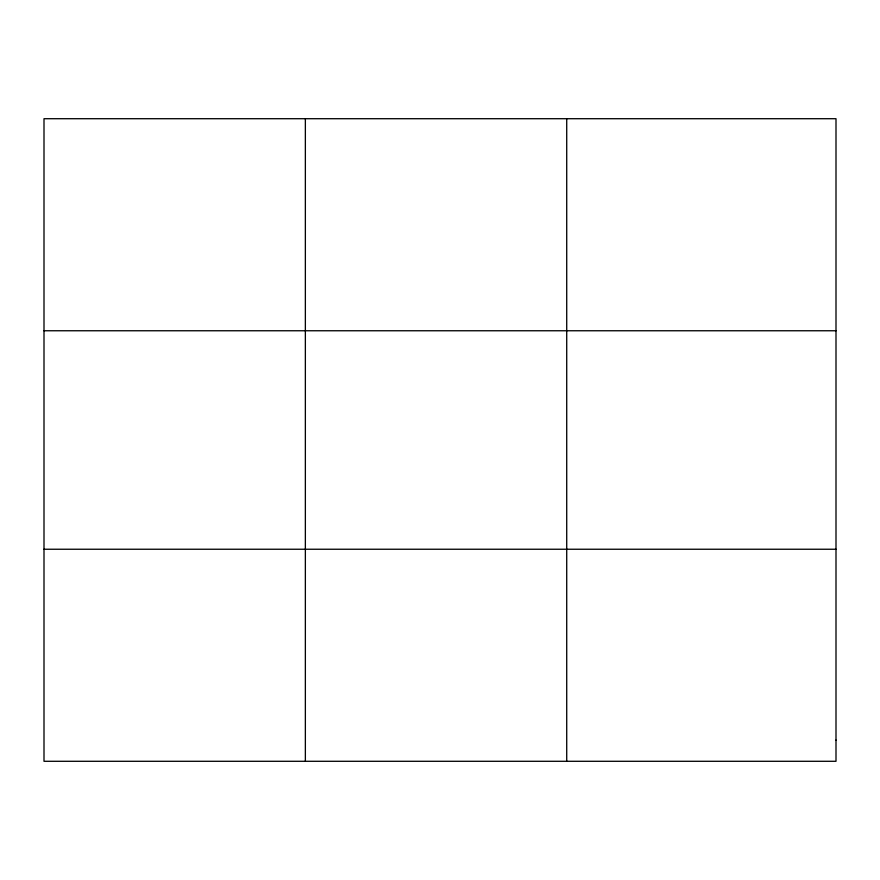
<?xml version="1.0" encoding="UTF-8"?>
<svg xmlns="http://www.w3.org/2000/svg" width="880" height="880" viewBox="0 0 880 880"><rect width="100%" height="100%" fill="white"/><g stroke="black" fill="none" stroke-linecap="round" stroke-linejoin="round"><path stroke-width="1.32" d="M305.36 118.712L305.36 761.288M566.72 118.712L566.72 761.288M44 330.759L836 330.759M44 549.241L836 549.241M836 740.08L836 761.288L44 761.288L44 118.712L836 118.712L836 740.08"/></g></svg>
